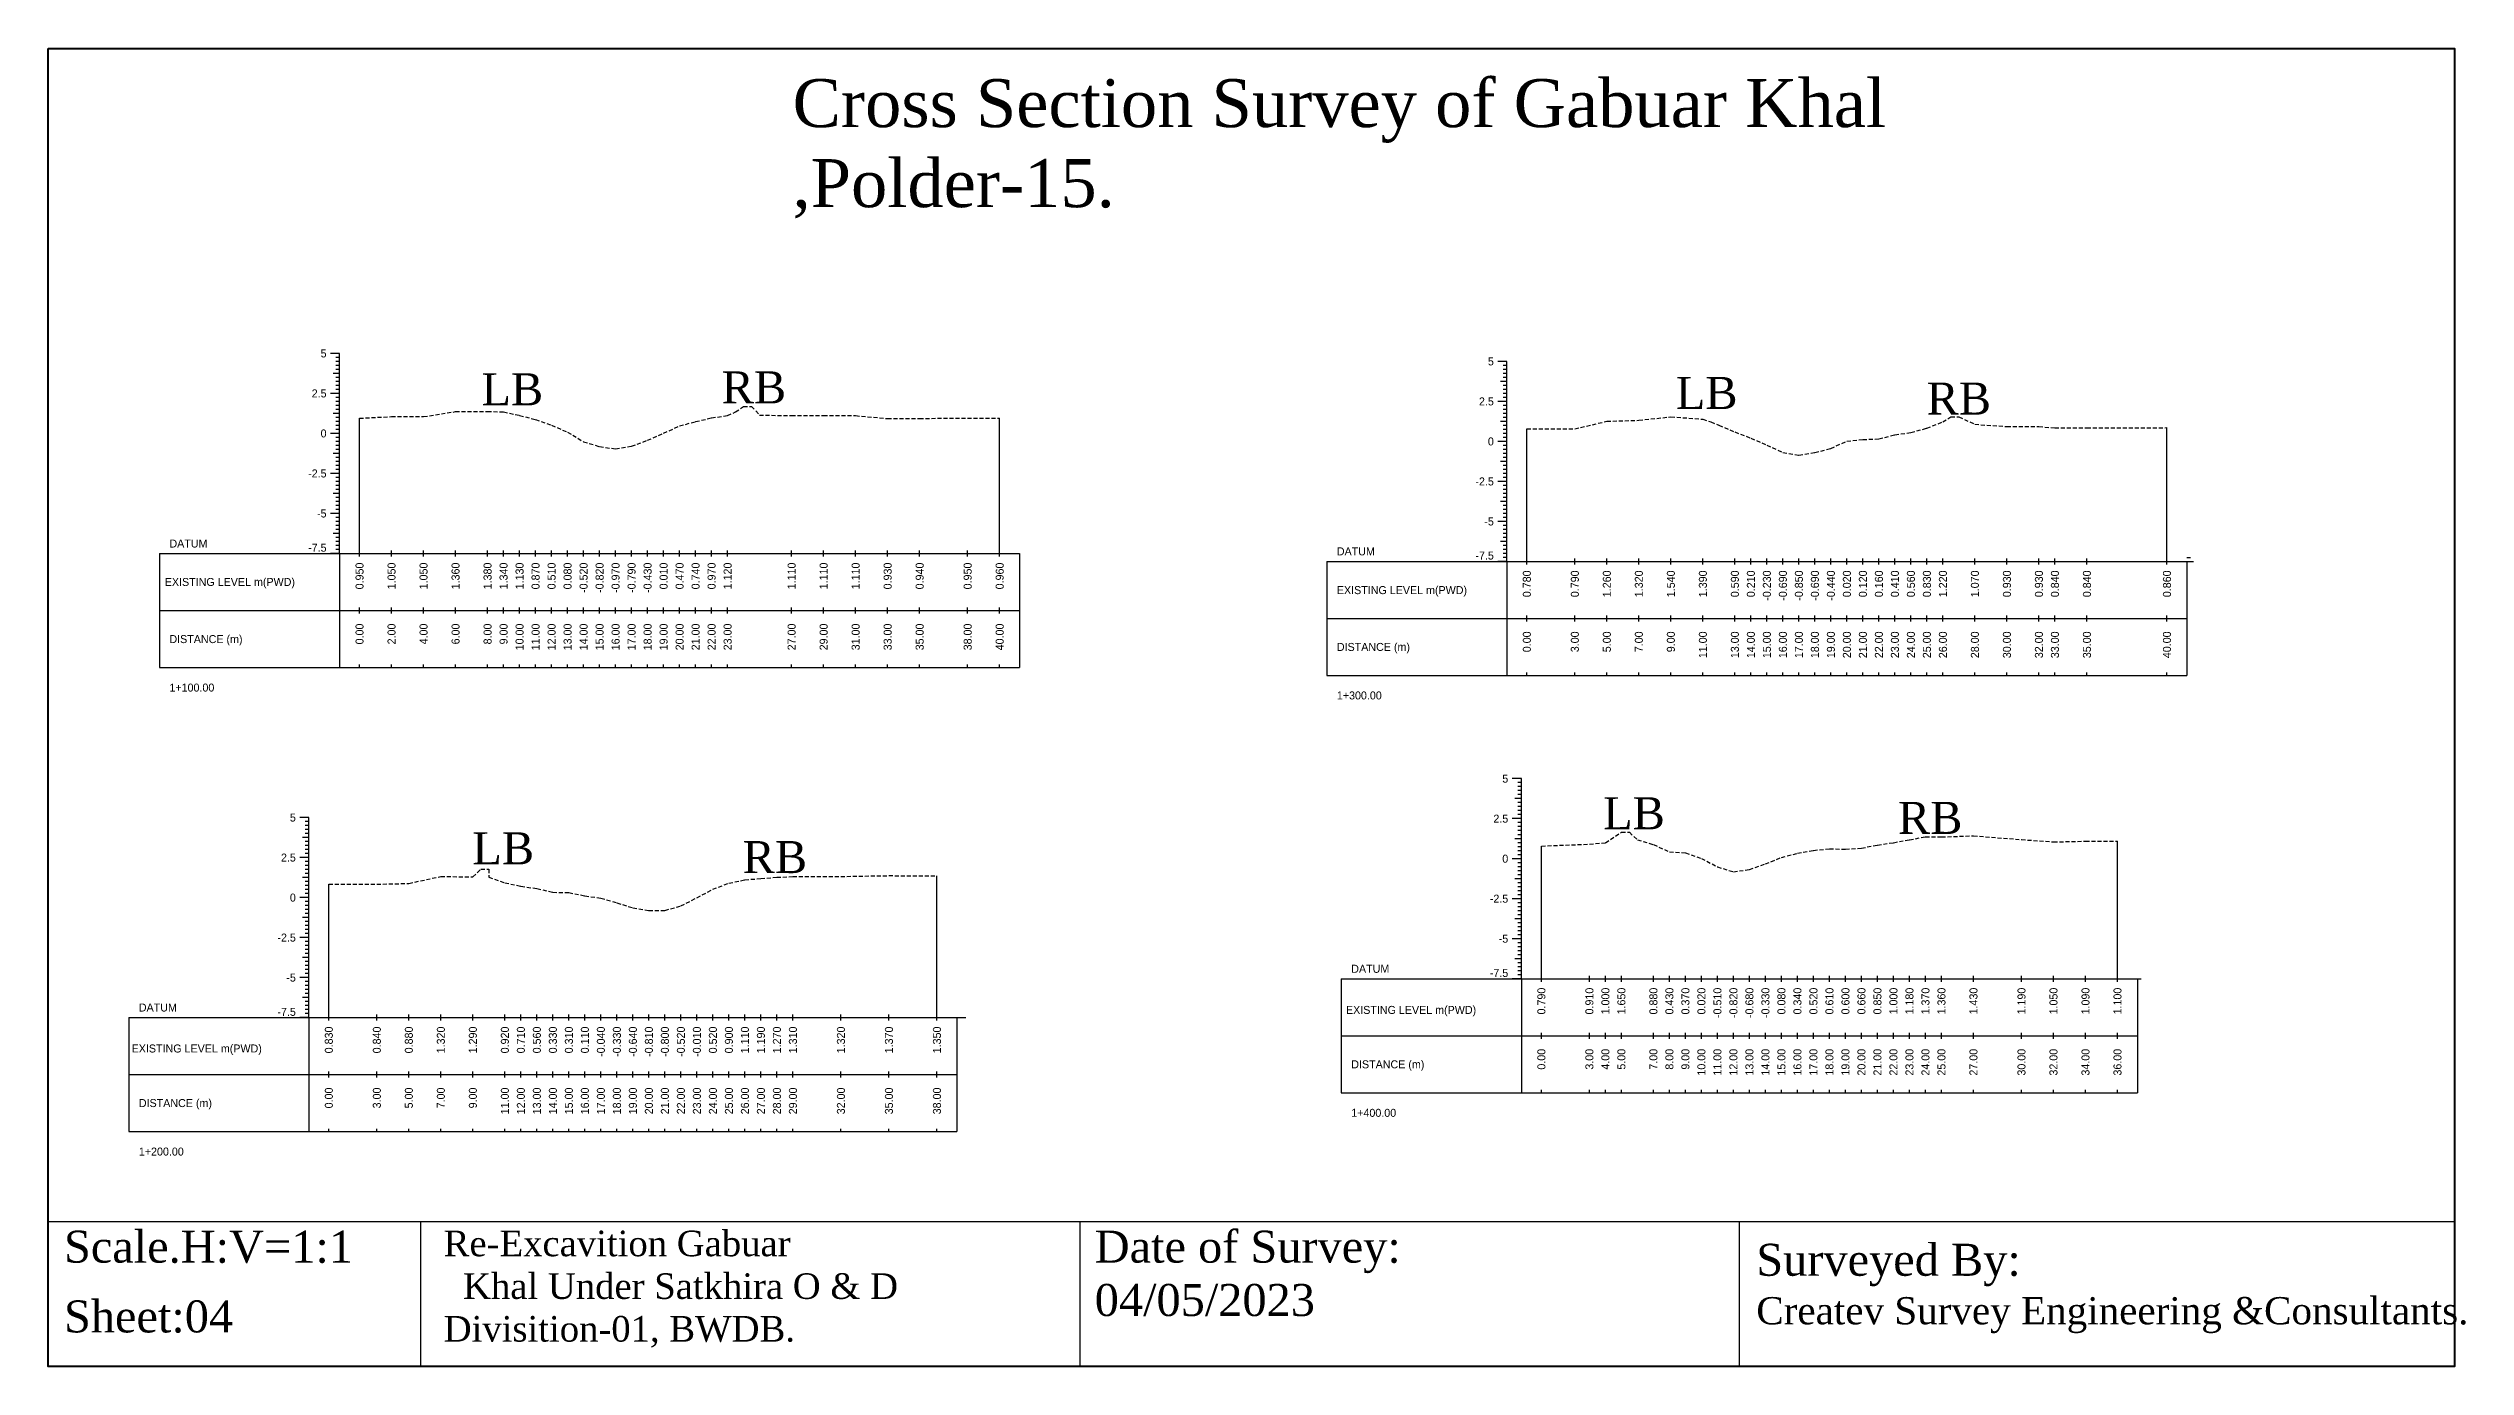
# Model space of a CAD drawing. Header units: inches. Extents: x 2552 to 3818, y -1499 to -1059.
# Drawn here: x 2552.2 to 2703.3, y -1496.3 to -1413.9 of the extents above; entities that cross this region are included whole.
import ezdxf
from ezdxf.enums import TextEntityAlignment as Align

# ---------------------------------------------------------------- set-up
doc = ezdxf.new("R2010")
doc.units = ezdxf.units.IN
doc.header["$MEASUREMENT"] = 0
doc.linetypes.add('HIDDEN', pattern=[0.375, 0.25, -0.125])
doc.layers.add('CS_Drawing', color=7, linetype='Continuous')
doc.layers.add('GL', color=3, linetype='HIDDEN')
doc.styles.add('romans', font='romans.shx')

msp = doc.modelspace()

# ---------------------------------------------------------------- linework, layer by layer
at = {"color": 4, "lineweight": 40}
msp.add_lwpolyline([(2552.23, -1413.89), (2702.58, -1413.89), (2702.58, -1496.26), (2552.23, -1496.26)], close=True, dxfattribs=at)
for points in [[(2702.58, -1413.89), (2702.58, -1496.26)], [(2552.23, -1487.18), (2702.58, -1487.18)], [(2552.23, -1487.18), (2552.23, -1496.26)], [(2575.48, -1487.18), (2575.48, -1496.26)], [(2616.68, -1487.18), (2616.68, -1496.26)], [(2657.88, -1487.18), (2657.88, -1496.26)]]:
    msp.add_lwpolyline(points)
at = {"layer": 'CS_Drawing'}
for p, q in [((2570.43, -1432.95), (2569.87, -1432.95)), ((2570.43, -1432.95), (2570.04, -1432.95)), ((2570.43, -1432.95), (2570.2, -1432.95)), ((2570.43, -1433.2), (2570.2, -1433.2)), ((2570.43, -1433.45), (2570.2, -1433.45)), ((2570.43, -1445.45), (2570.43, -1432.95)), ((2643.37, -1433.45), (2642.81, -1433.45)), ((2643.37, -1433.45), (2642.98, -1433.45)), ((2643.37, -1433.45), (2643.15, -1433.45)), ((2643.37, -1445.95), (2643.37, -1433.45)), ((2570.43, -1434.2), (2570.04, -1434.2)), ((2570.43, -1433.7), (2570.2, -1433.7)), ((2570.43, -1433.95), (2570.2, -1433.95)), ((2570.43, -1434.2), (2570.2, -1434.2)), ((2570.43, -1434.45), (2570.2, -1434.45)), ((2570.43, -1434.7), (2570.2, -1434.7)), ((2570.43, -1434.95), (2570.2, -1434.95)), ((2643.37, -1434.7), (2642.98, -1434.7)), ((2643.37, -1433.7), (2643.15, -1433.7)), ((2643.37, -1433.95), (2643.15, -1433.95)), ((2643.37, -1434.2), (2643.15, -1434.2)), ((2643.37, -1434.45), (2643.15, -1434.45)), ((2643.37, -1434.7), (2643.15, -1434.7)), ((2643.37, -1434.95), (2643.15, -1434.95)), ((2570.43, -1435.45), (2569.87, -1435.45)), ((2570.43, -1435.45), (2570.04, -1435.45)), ((2570.43, -1435.2), (2570.2, -1435.2)), ((2570.43, -1435.45), (2570.2, -1435.45)), ((2570.43, -1435.7), (2570.2, -1435.7)), ((2570.43, -1435.95), (2570.2, -1435.95)), ((2570.43, -1436.2), (2570.2, -1436.2)), ((2570.43, -1436.45), (2570.2, -1436.45)), ((2643.37, -1435.95), (2642.81, -1435.95)), ((2643.37, -1435.95), (2642.98, -1435.95)), ((2643.37, -1435.2), (2643.15, -1435.2)), ((2643.37, -1435.45), (2643.15, -1435.45)), ((2643.37, -1435.7), (2643.15, -1435.7)), ((2643.37, -1435.95), (2643.15, -1435.95)), ((2643.37, -1436.2), (2643.15, -1436.2)), ((2643.37, -1436.45), (2643.15, -1436.45)), ((2570.43, -1437.95), (2569.87, -1437.95)), ((2570.43, -1436.7), (2570.04, -1436.7)), ((2570.43, -1437.95), (2570.04, -1437.95)), ((2570.43, -1436.7), (2570.2, -1436.7)), ((2570.43, -1436.95), (2570.2, -1436.95)), ((2570.43, -1437.2), (2570.2, -1437.2)), ((2570.43, -1437.45), (2570.2, -1437.45)), ((2570.43, -1437.7), (2570.2, -1437.7)), ((2570.43, -1437.95), (2570.2, -1437.95)), ((2571.68, -1445.45), (2571.68, -1437)), ((2611.68, -1445.45), (2611.68, -1436.99)), ((2643.37, -1437.2), (2642.98, -1437.2)), ((2643.37, -1436.7), (2643.15, -1436.7)), ((2643.37, -1436.95), (2643.15, -1436.95)), ((2643.37, -1437.2), (2643.15, -1437.2)), ((2643.37, -1437.45), (2643.15, -1437.45)), ((2643.37, -1437.7), (2643.15, -1437.7)), ((2643.37, -1437.95), (2643.15, -1437.95)), ((2644.62, -1445.95), (2644.62, -1437.67)), ((2684.62, -1445.95), (2684.62, -1437.59)), ((2570.43, -1439.2), (2570.04, -1439.2)), ((2570.43, -1438.2), (2570.2, -1438.2)), ((2570.43, -1438.45), (2570.2, -1438.45)), ((2570.43, -1438.7), (2570.2, -1438.7)), ((2570.43, -1438.95), (2570.2, -1438.95)), ((2570.43, -1439.2), (2570.2, -1439.2)), ((2570.43, -1439.45), (2570.2, -1439.45)), ((2643.37, -1438.45), (2642.81, -1438.45)), ((2643.37, -1438.45), (2642.98, -1438.45)), ((2643.37, -1438.2), (2643.15, -1438.2)), ((2643.37, -1438.45), (2643.15, -1438.45)), ((2643.37, -1438.7), (2643.15, -1438.7)), ((2643.37, -1438.95), (2643.15, -1438.95)), ((2643.37, -1439.2), (2643.15, -1439.2)), ((2643.37, -1439.45), (2643.15, -1439.45)), ((2570.43, -1440.45), (2569.87, -1440.45)), ((2570.43, -1440.45), (2570.04, -1440.45)), ((2570.43, -1439.7), (2570.2, -1439.7)), ((2570.43, -1439.95), (2570.2, -1439.95)), ((2570.43, -1440.2), (2570.2, -1440.2)), ((2570.43, -1440.45), (2570.2, -1440.45)), ((2570.43, -1440.7), (2570.2, -1440.7)), ((2570.43, -1440.95), (2570.2, -1440.95)), ((2643.37, -1440.95), (2642.81, -1440.95)), ((2643.37, -1439.7), (2642.98, -1439.7)), ((2643.37, -1440.95), (2642.98, -1440.95)), ((2643.37, -1439.7), (2643.15, -1439.7)), ((2643.37, -1439.95), (2643.15, -1439.95)), ((2643.37, -1440.2), (2643.15, -1440.2)), ((2643.37, -1440.45), (2643.15, -1440.45)), ((2643.37, -1440.7), (2643.15, -1440.7)), ((2643.37, -1440.95), (2643.15, -1440.95)), ((2570.43, -1441.7), (2570.04, -1441.7)), ((2570.43, -1441.2), (2570.2, -1441.2)), ((2570.43, -1441.45), (2570.2, -1441.45)), ((2570.43, -1441.7), (2570.2, -1441.7)), ((2570.43, -1441.95), (2570.2, -1441.95)), ((2570.43, -1442.2), (2570.2, -1442.2)), ((2570.43, -1442.45), (2570.2, -1442.45)), ((2643.37, -1442.2), (2642.98, -1442.2)), ((2643.37, -1441.2), (2643.15, -1441.2)), ((2643.37, -1441.45), (2643.15, -1441.45)), ((2643.37, -1441.7), (2643.15, -1441.7)), ((2643.37, -1441.95), (2643.15, -1441.95)), ((2643.37, -1442.2), (2643.15, -1442.2)), ((2643.37, -1442.45), (2643.15, -1442.45)), ((2570.43, -1442.95), (2569.87, -1442.95)), ((2570.43, -1442.95), (2570.04, -1442.95)), ((2570.43, -1442.7), (2570.2, -1442.7)), ((2570.43, -1442.95), (2570.2, -1442.95)), ((2570.43, -1443.2), (2570.2, -1443.2)), ((2570.43, -1443.45), (2570.2, -1443.45)), ((2570.43, -1443.7), (2570.2, -1443.7)), ((2570.43, -1443.95), (2570.2, -1443.95)), ((2643.37, -1443.45), (2642.81, -1443.45)), ((2643.37, -1443.45), (2642.98, -1443.45)), ((2643.37, -1442.7), (2643.15, -1442.7)), ((2643.37, -1442.95), (2643.15, -1442.95)), ((2643.37, -1443.2), (2643.15, -1443.2)), ((2643.37, -1443.45), (2643.15, -1443.45)), ((2643.37, -1443.7), (2643.15, -1443.7)), ((2643.37, -1443.95), (2643.15, -1443.95)), ((2559.18, -1445.45), (2570.43, -1445.45)), ((2559.18, -1445.45), (2559.18, -1452.58)), ((2570.43, -1445.45), (2569.87, -1445.45)), ((2570.43, -1444.2), (2570.04, -1444.2)), ((2570.43, -1445.45), (2570.04, -1445.45)), ((2570.43, -1444.2), (2570.2, -1444.2)), ((2570.43, -1444.45), (2570.2, -1444.45)), ((2570.43, -1444.7), (2570.2, -1444.7)), ((2570.43, -1444.95), (2570.2, -1444.95)), ((2570.43, -1445.2), (2570.2, -1445.2)), ((2570.43, -1445.45), (2570.2, -1445.45)), ((2570.43, -1445.45), (2612.93, -1445.45)), ((2570.43, -1445.45), (2570.43, -1452.58)), ((2571.68, -1445.64), (2571.68, -1445.27)), ((2573.68, -1445.64), (2573.68, -1445.27)), ((2575.68, -1445.64), (2575.68, -1445.27)), ((2577.68, -1445.64), (2577.68, -1445.27)), ((2579.68, -1445.64), (2579.68, -1445.27)), ((2580.68, -1445.64), (2580.68, -1445.27)), ((2581.68, -1445.64), (2581.68, -1445.27)), ((2582.68, -1445.64), (2582.68, -1445.27)), ((2583.68, -1445.64), (2583.68, -1445.27)), ((2584.68, -1445.64), (2584.68, -1445.27)), ((2585.68, -1445.64), (2585.68, -1445.27)), ((2586.68, -1445.64), (2586.68, -1445.27)), ((2587.68, -1445.64), (2587.68, -1445.27)), ((2588.68, -1445.64), (2588.68, -1445.27)), ((2589.68, -1445.64), (2589.68, -1445.27)), ((2590.68, -1445.64), (2590.68, -1445.27)), ((2591.68, -1445.64), (2591.68, -1445.27)), ((2592.68, -1445.64), (2592.68, -1445.27)), ((2593.68, -1445.64), (2593.68, -1445.27)), ((2594.68, -1445.64), (2594.68, -1445.27)), ((2598.68, -1445.64), (2598.68, -1445.27)), ((2600.68, -1445.64), (2600.68, -1445.27)), ((2602.68, -1445.64), (2602.68, -1445.27)), ((2604.68, -1445.64), (2604.68, -1445.27)), ((2606.68, -1445.64), (2606.68, -1445.27)), ((2609.68, -1445.64), (2609.68, -1445.27)), ((2611.68, -1445.64), (2611.68, -1445.27)), ((2612.93, -1445.45), (2612.93, -1452.58)), ((2643.37, -1444.7), (2642.98, -1444.7)), ((2643.37, -1444.2), (2643.15, -1444.2)), ((2643.37, -1444.45), (2643.15, -1444.45)), ((2643.37, -1444.7), (2643.15, -1444.7)), ((2643.37, -1444.95), (2643.15, -1444.95)), ((2643.37, -1445.2), (2643.15, -1445.2)), ((2643.37, -1445.45), (2643.15, -1445.45)), ((2632.12, -1445.95), (2643.37, -1445.95)), ((2632.12, -1445.95), (2632.12, -1453.07)), ((2643.37, -1445.95), (2642.81, -1445.95)), ((2643.37, -1445.95), (2642.98, -1445.95)), ((2643.37, -1445.7), (2643.15, -1445.7)), ((2643.37, -1445.95), (2643.15, -1445.95)), ((2643.37, -1445.95), (2685.87, -1445.95)), ((2643.37, -1445.95), (2643.37, -1453.07)), ((2644.62, -1446.13), (2644.62, -1445.76)), ((2647.62, -1446.13), (2647.62, -1445.76)), ((2649.62, -1446.13), (2649.62, -1445.76)), ((2651.62, -1446.13), (2651.62, -1445.76)), ((2653.62, -1446.13), (2653.62, -1445.76)), ((2655.62, -1446.13), (2655.62, -1445.76)), ((2657.62, -1446.13), (2657.62, -1445.76)), ((2658.62, -1446.13), (2658.62, -1445.76)), ((2659.62, -1446.13), (2659.62, -1445.76)), ((2660.62, -1446.13), (2660.62, -1445.76)), ((2661.62, -1446.13), (2661.62, -1445.76)), ((2662.62, -1446.13), (2662.62, -1445.76)), ((2663.62, -1446.13), (2663.62, -1445.76)), ((2664.62, -1446.13), (2664.62, -1445.76)), ((2665.62, -1446.13), (2665.62, -1445.76)), ((2666.62, -1446.13), (2666.62, -1445.76)), ((2667.62, -1446.13), (2667.62, -1445.76)), ((2668.62, -1446.13), (2668.62, -1445.76)), ((2669.62, -1446.13), (2669.62, -1445.76)), ((2670.62, -1446.13), (2670.62, -1445.76)), ((2672.62, -1446.13), (2672.62, -1445.76)), ((2674.62, -1446.13), (2674.62, -1445.76)), ((2676.62, -1446.13), (2676.62, -1445.76)), ((2677.62, -1446.13), (2677.62, -1445.76)), ((2679.62, -1446.13), (2679.62, -1445.76)), ((2684.62, -1446.13), (2684.62, -1445.76)), ((2685.87, -1445.7), (2686.1, -1445.7)), ((2685.87, -1445.95), (2686.27, -1445.95)), ((2685.87, -1445.95), (2686.1, -1445.95)), ((2685.87, -1445.95), (2685.87, -1453.07)), ((2559.18, -1449.02), (2570.43, -1449.02)), ((2570.43, -1449.02), (2612.93, -1449.02)), ((2570.43, -1449.02), (2612.93, -1449.02)), ((2571.68, -1449.2), (2571.68, -1448.83)), ((2573.68, -1449.2), (2573.68, -1448.83)), ((2575.68, -1449.2), (2575.68, -1448.83)), ((2577.68, -1449.2), (2577.68, -1448.83)), ((2579.68, -1449.2), (2579.68, -1448.83)), ((2580.68, -1449.2), (2580.68, -1448.83)), ((2581.68, -1449.2), (2581.68, -1448.83)), ((2582.68, -1449.2), (2582.68, -1448.83)), ((2583.68, -1449.2), (2583.68, -1448.83)), ((2584.68, -1449.2), (2584.68, -1448.83)), ((2585.68, -1449.2), (2585.68, -1448.83)), ((2586.68, -1449.2), (2586.68, -1448.83)), ((2587.68, -1449.2), (2587.68, -1448.83)), ((2588.68, -1449.2), (2588.68, -1448.83)), ((2589.68, -1449.2), (2589.68, -1448.83)), ((2590.68, -1449.2), (2590.68, -1448.83)), ((2591.68, -1449.2), (2591.68, -1448.83)), ((2592.68, -1449.2), (2592.68, -1448.83)), ((2593.68, -1449.2), (2593.68, -1448.83)), ((2594.68, -1449.2), (2594.68, -1448.83)), ((2598.68, -1449.2), (2598.68, -1448.83)), ((2600.68, -1449.2), (2600.68, -1448.83)), ((2602.68, -1449.2), (2602.68, -1448.83)), ((2604.68, -1449.2), (2604.68, -1448.83)), ((2606.68, -1449.2), (2606.68, -1448.83)), ((2609.68, -1449.2), (2609.68, -1448.83)), ((2611.68, -1449.2), (2611.68, -1448.83)), ((2632.12, -1449.51), (2643.37, -1449.51)), ((2643.37, -1449.51), (2685.87, -1449.51)), ((2643.37, -1449.51), (2685.87, -1449.51)), ((2644.62, -1449.7), (2644.62, -1449.32)), ((2647.62, -1449.7), (2647.62, -1449.32)), ((2649.62, -1449.7), (2649.62, -1449.32)), ((2651.62, -1449.7), (2651.62, -1449.32)), ((2653.62, -1449.7), (2653.62, -1449.32)), ((2655.62, -1449.7), (2655.62, -1449.32)), ((2657.62, -1449.7), (2657.62, -1449.32)), ((2658.62, -1449.7), (2658.62, -1449.32)), ((2659.62, -1449.7), (2659.62, -1449.32)), ((2660.62, -1449.7), (2660.62, -1449.32)), ((2661.62, -1449.7), (2661.62, -1449.32)), ((2662.62, -1449.7), (2662.62, -1449.32)), ((2663.62, -1449.7), (2663.62, -1449.32)), ((2664.62, -1449.7), (2664.62, -1449.32)), ((2665.62, -1449.7), (2665.62, -1449.32)), ((2666.62, -1449.7), (2666.62, -1449.32)), ((2667.62, -1449.7), (2667.62, -1449.32)), ((2668.62, -1449.7), (2668.62, -1449.32)), ((2669.62, -1449.7), (2669.62, -1449.32)), ((2670.62, -1449.7), (2670.62, -1449.32)), ((2672.62, -1449.7), (2672.62, -1449.32)), ((2674.62, -1449.7), (2674.62, -1449.32)), ((2676.62, -1449.7), (2676.62, -1449.32)), ((2677.62, -1449.7), (2677.62, -1449.32)), ((2679.62, -1449.7), (2679.62, -1449.32)), ((2684.62, -1449.7), (2684.62, -1449.32)), ((2559.18, -1452.58), (2570.43, -1452.58)), ((2570.43, -1452.58), (2612.93, -1452.58)), ((2571.68, -1452.58), (2571.68, -1452.39)), ((2573.68, -1452.58), (2573.68, -1452.39)), ((2575.68, -1452.58), (2575.68, -1452.39)), ((2577.68, -1452.58), (2577.68, -1452.39)), ((2579.68, -1452.58), (2579.68, -1452.39)), ((2580.68, -1452.58), (2580.68, -1452.39)), ((2581.68, -1452.58), (2581.68, -1452.39)), ((2582.68, -1452.58), (2582.68, -1452.39)), ((2583.68, -1452.58), (2583.68, -1452.39)), ((2584.68, -1452.58), (2584.68, -1452.39)), ((2585.68, -1452.58), (2585.68, -1452.39)), ((2586.68, -1452.58), (2586.68, -1452.39)), ((2587.68, -1452.58), (2587.68, -1452.39)), ((2588.68, -1452.58), (2588.68, -1452.39)), ((2589.68, -1452.58), (2589.68, -1452.39)), ((2590.68, -1452.58), (2590.68, -1452.39)), ((2591.68, -1452.58), (2591.68, -1452.39)), ((2592.68, -1452.58), (2592.68, -1452.39)), ((2593.68, -1452.58), (2593.68, -1452.39)), ((2594.68, -1452.58), (2594.68, -1452.39)), ((2598.68, -1452.58), (2598.68, -1452.39)), ((2600.68, -1452.58), (2600.68, -1452.39)), ((2602.68, -1452.58), (2602.68, -1452.39)), ((2604.68, -1452.58), (2604.68, -1452.39)), ((2606.68, -1452.58), (2606.68, -1452.39)), ((2609.68, -1452.58), (2609.68, -1452.39)), ((2611.68, -1452.58), (2611.68, -1452.39)), ((2632.12, -1453.07), (2643.37, -1453.07)), ((2643.37, -1453.07), (2685.87, -1453.07)), ((2644.62, -1453.07), (2644.62, -1452.88)), ((2647.62, -1453.07), (2647.62, -1452.88)), ((2649.62, -1453.07), (2649.62, -1452.88)), ((2651.62, -1453.07), (2651.62, -1452.88)), ((2653.62, -1453.07), (2653.62, -1452.88)), ((2655.62, -1453.07), (2655.62, -1452.88)), ((2657.62, -1453.07), (2657.62, -1452.88)), ((2658.62, -1453.07), (2658.62, -1452.88)), ((2659.62, -1453.07), (2659.62, -1452.88)), ((2660.62, -1453.07), (2660.62, -1452.88)), ((2661.62, -1453.07), (2661.62, -1452.88)), ((2662.62, -1453.07), (2662.62, -1452.88)), ((2663.62, -1453.07), (2663.62, -1452.88)), ((2664.62, -1453.07), (2664.62, -1452.88)), ((2665.62, -1453.07), (2665.62, -1452.88)), ((2666.62, -1453.07), (2666.62, -1452.88)), ((2667.62, -1453.07), (2667.62, -1452.88)), ((2668.62, -1453.07), (2668.62, -1452.88)), ((2669.62, -1453.07), (2669.62, -1452.88)), ((2670.62, -1453.07), (2670.62, -1452.88)), ((2672.62, -1453.07), (2672.62, -1452.88)), ((2674.62, -1453.07), (2674.62, -1452.88)), ((2676.62, -1453.07), (2676.62, -1452.88)), ((2677.62, -1453.07), (2677.62, -1452.88)), ((2679.62, -1453.07), (2679.62, -1452.88)), ((2684.62, -1453.07), (2684.62, -1452.88)), ((2644.28, -1459.52), (2643.71, -1459.52)), ((2644.28, -1459.52), (2643.88, -1459.52)), ((2644.28, -1459.52), (2644.05, -1459.52)), ((2644.28, -1459.77), (2644.05, -1459.77)), ((2644.28, -1460.02), (2644.05, -1460.02)), ((2644.28, -1460.27), (2644.05, -1460.27)), ((2644.28, -1460.52), (2644.05, -1460.52)), ((2644.28, -1472.02), (2644.28, -1459.52)), ((2568.51, -1461.95), (2567.95, -1461.95)), ((2568.51, -1461.95), (2568.12, -1461.95)), ((2568.51, -1461.95), (2568.29, -1461.95)), ((2568.51, -1474.45), (2568.51, -1461.95)), ((2644.28, -1462.02), (2643.71, -1462.02)), ((2644.28, -1460.77), (2643.88, -1460.77)), ((2644.28, -1462.02), (2643.88, -1462.02)), ((2644.28, -1460.77), (2644.05, -1460.77)), ((2644.28, -1461.02), (2644.05, -1461.02)), ((2644.28, -1461.27), (2644.05, -1461.27)), ((2644.28, -1461.52), (2644.05, -1461.52)), ((2644.28, -1461.77), (2644.05, -1461.77)), ((2644.28, -1462.02), (2644.05, -1462.02)), ((2568.51, -1463.2), (2568.12, -1463.2)), ((2568.51, -1462.2), (2568.29, -1462.2)), ((2568.51, -1462.45), (2568.29, -1462.45)), ((2568.51, -1462.7), (2568.29, -1462.7)), ((2568.51, -1462.95), (2568.29, -1462.95)), ((2568.51, -1463.2), (2568.29, -1463.2)), ((2568.51, -1463.45), (2568.29, -1463.45)), ((2644.28, -1463.27), (2643.88, -1463.27)), ((2644.28, -1462.27), (2644.05, -1462.27)), ((2644.28, -1462.52), (2644.05, -1462.52)), ((2644.28, -1462.77), (2644.05, -1462.77)), ((2644.28, -1463.02), (2644.05, -1463.02)), ((2644.28, -1463.27), (2644.05, -1463.27)), ((2644.28, -1463.52), (2644.05, -1463.52)), ((2681.53, -1472.02), (2681.53, -1463.42)), ((2568.51, -1464.45), (2567.95, -1464.45)), ((2568.51, -1464.45), (2568.12, -1464.45)), ((2568.51, -1463.7), (2568.29, -1463.7)), ((2568.51, -1463.95), (2568.29, -1463.95)), ((2568.51, -1464.2), (2568.29, -1464.2)), ((2568.51, -1464.45), (2568.29, -1464.45)), ((2568.51, -1464.7), (2568.29, -1464.7)), ((2568.51, -1464.95), (2568.29, -1464.95)), ((2644.28, -1464.52), (2643.71, -1464.52)), ((2644.28, -1464.52), (2643.88, -1464.52)), ((2644.28, -1463.77), (2644.05, -1463.77)), ((2644.28, -1464.02), (2644.05, -1464.02)), ((2644.28, -1464.27), (2644.05, -1464.27)), ((2644.28, -1464.52), (2644.05, -1464.52)), ((2644.28, -1464.77), (2644.05, -1464.77)), ((2644.28, -1465.02), (2644.05, -1465.02)), ((2645.53, -1472.02), (2645.53, -1463.73)), ((2568.51, -1465.7), (2568.12, -1465.7)), ((2568.51, -1465.2), (2568.29, -1465.2)), ((2568.51, -1465.45), (2568.29, -1465.45)), ((2568.51, -1465.7), (2568.29, -1465.7)), ((2568.51, -1465.95), (2568.29, -1465.95)), ((2568.51, -1466.2), (2568.29, -1466.2)), ((2568.51, -1466.45), (2568.29, -1466.45)), ((2568.51, -1466.7), (2568.29, -1466.7)), ((2569.76, -1474.45), (2569.76, -1466.12)), ((2607.76, -1474.45), (2607.76, -1465.6)), ((2644.28, -1465.77), (2643.88, -1465.77)), ((2644.28, -1465.27), (2644.05, -1465.27)), ((2644.28, -1465.52), (2644.05, -1465.52)), ((2644.28, -1465.77), (2644.05, -1465.77)), ((2644.28, -1466.02), (2644.05, -1466.02)), ((2644.28, -1466.27), (2644.05, -1466.27)), ((2644.28, -1466.52), (2644.05, -1466.52)), ((2568.51, -1466.95), (2567.95, -1466.95)), ((2568.51, -1466.95), (2568.12, -1466.95)), ((2568.51, -1468.2), (2568.12, -1468.2)), ((2568.51, -1466.95), (2568.29, -1466.95)), ((2568.51, -1467.2), (2568.29, -1467.2)), ((2568.51, -1467.45), (2568.29, -1467.45)), ((2568.51, -1467.7), (2568.29, -1467.7)), ((2568.51, -1467.95), (2568.29, -1467.95)), ((2568.51, -1468.2), (2568.29, -1468.2)), ((2644.28, -1467.02), (2643.71, -1467.02)), ((2644.28, -1467.02), (2643.88, -1467.02)), ((2644.28, -1466.77), (2644.05, -1466.77)), ((2644.28, -1467.02), (2644.05, -1467.02)), ((2644.28, -1467.27), (2644.05, -1467.27)), ((2644.28, -1467.52), (2644.05, -1467.52)), ((2644.28, -1467.77), (2644.05, -1467.77)), ((2644.28, -1468.02), (2644.05, -1468.02)), ((2568.51, -1469.45), (2567.95, -1469.45)), ((2568.51, -1469.45), (2568.12, -1469.45)), ((2568.51, -1468.45), (2568.29, -1468.45)), ((2568.51, -1468.7), (2568.29, -1468.7)), ((2568.51, -1468.95), (2568.29, -1468.95)), ((2568.51, -1469.2), (2568.29, -1469.2)), ((2568.51, -1469.45), (2568.29, -1469.45)), ((2568.51, -1469.7), (2568.29, -1469.7)), ((2644.28, -1469.52), (2643.71, -1469.52)), ((2644.28, -1468.27), (2643.88, -1468.27)), ((2644.28, -1469.52), (2643.88, -1469.52)), ((2644.28, -1468.27), (2644.05, -1468.27)), ((2644.28, -1468.52), (2644.05, -1468.52)), ((2644.28, -1468.77), (2644.05, -1468.77)), ((2644.28, -1469.02), (2644.05, -1469.02)), ((2644.28, -1469.27), (2644.05, -1469.27)), ((2644.28, -1469.52), (2644.05, -1469.52)), ((2568.51, -1470.7), (2568.12, -1470.7)), ((2568.51, -1469.95), (2568.29, -1469.95)), ((2568.51, -1470.2), (2568.29, -1470.2)), ((2568.51, -1470.45), (2568.29, -1470.45)), ((2568.51, -1470.7), (2568.29, -1470.7)), ((2568.51, -1470.95), (2568.29, -1470.95)), ((2568.51, -1471.2), (2568.29, -1471.2)), ((2644.28, -1470.77), (2643.88, -1470.77)), ((2644.28, -1469.77), (2644.05, -1469.77)), ((2644.28, -1470.02), (2644.05, -1470.02)), ((2644.28, -1470.27), (2644.05, -1470.27)), ((2644.28, -1470.52), (2644.05, -1470.52)), ((2644.28, -1470.77), (2644.05, -1470.77)), ((2644.28, -1471.02), (2644.05, -1471.02)), ((2568.51, -1471.95), (2567.95, -1471.95)), ((2568.51, -1471.95), (2568.12, -1471.95)), ((2568.51, -1471.45), (2568.29, -1471.45)), ((2568.51, -1471.7), (2568.29, -1471.7)), ((2568.51, -1471.95), (2568.29, -1471.95)), ((2568.51, -1472.2), (2568.29, -1472.2)), ((2568.51, -1472.45), (2568.29, -1472.45)), ((2568.51, -1472.7), (2568.29, -1472.7)), ((2633.03, -1472.02), (2644.28, -1472.02)), ((2633.03, -1472.02), (2633.03, -1479.15)), ((2644.28, -1472.02), (2643.71, -1472.02)), ((2644.28, -1472.02), (2643.88, -1472.02)), ((2644.28, -1471.27), (2644.05, -1471.27)), ((2644.28, -1471.52), (2644.05, -1471.52)), ((2644.28, -1471.77), (2644.05, -1471.77)), ((2644.28, -1472.02), (2644.05, -1472.02)), ((2644.28, -1472.02), (2682.78, -1472.02)), ((2644.28, -1472.02), (2644.28, -1479.15)), ((2645.53, -1472.21), (2645.53, -1471.83)), ((2648.53, -1472.21), (2648.53, -1471.83)), ((2649.53, -1472.21), (2649.53, -1471.83)), ((2650.53, -1472.21), (2650.53, -1471.83)), ((2652.53, -1472.21), (2652.53, -1471.83)), ((2653.53, -1472.21), (2653.53, -1471.83)), ((2654.53, -1472.21), (2654.53, -1471.83)), ((2655.53, -1472.21), (2655.53, -1471.83)), ((2656.53, -1472.21), (2656.53, -1471.83)), ((2657.53, -1472.21), (2657.53, -1471.83)), ((2658.53, -1472.21), (2658.53, -1471.83)), ((2659.53, -1472.21), (2659.53, -1471.83)), ((2660.53, -1472.21), (2660.53, -1471.83)), ((2661.53, -1472.21), (2661.53, -1471.83)), ((2662.53, -1472.21), (2662.53, -1471.83)), ((2663.53, -1472.21), (2663.53, -1471.83)), ((2664.53, -1472.21), (2664.53, -1471.83)), ((2665.53, -1472.21), (2665.53, -1471.83)), ((2666.53, -1472.21), (2666.53, -1471.83)), ((2667.53, -1472.21), (2667.53, -1471.83)), ((2668.53, -1472.21), (2668.53, -1471.83)), ((2669.53, -1472.21), (2669.53, -1471.83)), ((2670.53, -1472.21), (2670.53, -1471.83)), ((2672.53, -1472.21), (2672.53, -1471.83)), ((2675.53, -1472.21), (2675.53, -1471.83)), ((2677.53, -1472.21), (2677.53, -1471.83)), ((2679.53, -1472.21), (2679.53, -1471.83)), ((2681.53, -1472.21), (2681.53, -1471.83)), ((2682.78, -1472.02), (2683, -1472.02)), ((2682.78, -1472.02), (2682.78, -1479.15)), ((2568.51, -1473.2), (2568.12, -1473.2)), ((2568.51, -1472.95), (2568.29, -1472.95)), ((2568.51, -1473.2), (2568.29, -1473.2)), ((2568.51, -1473.45), (2568.29, -1473.45)), ((2568.51, -1473.7), (2568.29, -1473.7)), ((2568.51, -1473.95), (2568.29, -1473.95)), ((2568.51, -1474.2), (2568.29, -1474.2)), ((2557.26, -1474.45), (2568.51, -1474.45)), ((2557.26, -1474.45), (2557.26, -1481.57)), ((2568.51, -1474.45), (2567.95, -1474.45)), ((2568.51, -1474.45), (2568.12, -1474.45)), ((2568.51, -1474.45), (2568.29, -1474.45)), ((2568.51, -1474.45), (2609.01, -1474.45)), ((2568.51, -1474.45), (2568.51, -1481.57)), ((2569.76, -1474.64), (2569.76, -1474.26)), ((2572.76, -1474.64), (2572.76, -1474.26)), ((2574.76, -1474.64), (2574.76, -1474.26)), ((2576.76, -1474.64), (2576.76, -1474.26)), ((2578.76, -1474.64), (2578.76, -1474.26)), ((2580.76, -1474.64), (2580.76, -1474.26)), ((2581.76, -1474.64), (2581.76, -1474.26)), ((2582.76, -1474.64), (2582.76, -1474.26)), ((2583.76, -1474.64), (2583.76, -1474.26)), ((2584.76, -1474.64), (2584.76, -1474.26)), ((2585.76, -1474.64), (2585.76, -1474.26)), ((2586.76, -1474.64), (2586.76, -1474.26)), ((2587.76, -1474.64), (2587.76, -1474.26)), ((2588.76, -1474.64), (2588.76, -1474.26)), ((2589.76, -1474.64), (2589.76, -1474.26)), ((2590.76, -1474.64), (2590.76, -1474.26)), ((2591.76, -1474.64), (2591.76, -1474.26)), ((2592.76, -1474.64), (2592.76, -1474.26)), ((2593.76, -1474.64), (2593.76, -1474.26)), ((2594.76, -1474.64), (2594.76, -1474.26)), ((2595.76, -1474.64), (2595.76, -1474.26)), ((2596.76, -1474.64), (2596.76, -1474.26)), ((2597.76, -1474.64), (2597.76, -1474.26)), ((2598.76, -1474.64), (2598.76, -1474.26)), ((2601.76, -1474.64), (2601.76, -1474.26)), ((2604.76, -1474.64), (2604.76, -1474.26)), ((2607.76, -1474.64), (2607.76, -1474.26)), ((2609.01, -1474.45), (2609.57, -1474.45)), ((2609.01, -1474.45), (2609.41, -1474.45)), ((2609.01, -1474.45), (2609.24, -1474.45)), ((2609.01, -1474.45), (2609.01, -1481.57)), ((2633.03, -1475.58), (2644.28, -1475.58)), ((2644.28, -1475.58), (2682.78, -1475.58)), ((2644.28, -1475.58), (2682.78, -1475.58)), ((2645.53, -1475.77), (2645.53, -1475.4)), ((2648.53, -1475.77), (2648.53, -1475.4)), ((2649.53, -1475.77), (2649.53, -1475.4)), ((2650.53, -1475.77), (2650.53, -1475.4)), ((2652.53, -1475.77), (2652.53, -1475.4)), ((2653.53, -1475.77), (2653.53, -1475.4)), ((2654.53, -1475.77), (2654.53, -1475.4)), ((2655.53, -1475.77), (2655.53, -1475.4)), ((2656.53, -1475.77), (2656.53, -1475.4)), ((2657.53, -1475.77), (2657.53, -1475.4)), ((2658.53, -1475.77), (2658.53, -1475.4)), ((2659.53, -1475.77), (2659.53, -1475.4)), ((2660.53, -1475.77), (2660.53, -1475.4)), ((2661.53, -1475.77), (2661.53, -1475.4)), ((2662.53, -1475.77), (2662.53, -1475.4)), ((2663.53, -1475.77), (2663.53, -1475.4)), ((2664.53, -1475.77), (2664.53, -1475.4)), ((2665.53, -1475.77), (2665.53, -1475.4)), ((2666.53, -1475.77), (2666.53, -1475.4)), ((2667.53, -1475.77), (2667.53, -1475.4)), ((2668.53, -1475.77), (2668.53, -1475.4)), ((2669.53, -1475.77), (2669.53, -1475.4)), ((2670.53, -1475.77), (2670.53, -1475.4)), ((2672.53, -1475.77), (2672.53, -1475.4)), ((2675.53, -1475.77), (2675.53, -1475.4)), ((2677.53, -1475.77), (2677.53, -1475.4)), ((2679.53, -1475.77), (2679.53, -1475.4)), ((2681.53, -1475.77), (2681.53, -1475.4)), ((2557.26, -1478.01), (2568.51, -1478.01)), ((2568.51, -1478.01), (2609.01, -1478.01)), ((2568.51, -1478.01), (2609.01, -1478.01)), ((2569.76, -1478.2), (2569.76, -1477.82)), ((2572.76, -1478.2), (2572.76, -1477.82)), ((2574.76, -1478.2), (2574.76, -1477.82)), ((2576.76, -1478.2), (2576.76, -1477.82)), ((2578.76, -1478.2), (2578.76, -1477.82)), ((2580.76, -1478.2), (2580.76, -1477.82)), ((2581.76, -1478.2), (2581.76, -1477.82)), ((2582.76, -1478.2), (2582.76, -1477.82)), ((2583.76, -1478.2), (2583.76, -1477.82)), ((2584.76, -1478.2), (2584.76, -1477.82)), ((2585.76, -1478.2), (2585.76, -1477.82)), ((2586.76, -1478.2), (2586.76, -1477.82)), ((2587.76, -1478.2), (2587.76, -1477.82)), ((2588.76, -1478.2), (2588.76, -1477.82)), ((2589.76, -1478.2), (2589.76, -1477.82)), ((2590.76, -1478.2), (2590.76, -1477.82)), ((2591.76, -1478.2), (2591.76, -1477.82)), ((2592.76, -1478.2), (2592.76, -1477.82)), ((2593.76, -1478.2), (2593.76, -1477.82)), ((2594.76, -1478.2), (2594.76, -1477.82)), ((2595.76, -1478.2), (2595.76, -1477.82)), ((2596.76, -1478.2), (2596.76, -1477.82)), ((2597.76, -1478.2), (2597.76, -1477.82)), ((2598.76, -1478.2), (2598.76, -1477.82)), ((2601.76, -1478.2), (2601.76, -1477.82)), ((2604.76, -1478.2), (2604.76, -1477.82)), ((2607.76, -1478.2), (2607.76, -1477.82)), ((2633.03, -1479.15), (2644.28, -1479.15)), ((2644.28, -1479.15), (2682.78, -1479.15)), ((2645.53, -1479.15), (2645.53, -1478.96)), ((2648.53, -1479.15), (2648.53, -1478.96)), ((2649.53, -1479.15), (2649.53, -1478.96)), ((2650.53, -1479.15), (2650.53, -1478.96)), ((2652.53, -1479.15), (2652.53, -1478.96)), ((2653.53, -1479.15), (2653.53, -1478.96)), ((2654.53, -1479.15), (2654.53, -1478.96)), ((2655.53, -1479.15), (2655.53, -1478.96)), ((2656.53, -1479.15), (2656.53, -1478.96)), ((2657.53, -1479.15), (2657.53, -1478.96)), ((2658.53, -1479.15), (2658.53, -1478.96)), ((2659.53, -1479.15), (2659.53, -1478.96)), ((2660.53, -1479.15), (2660.53, -1478.96)), ((2661.53, -1479.15), (2661.53, -1478.96)), ((2662.53, -1479.15), (2662.53, -1478.96)), ((2663.53, -1479.15), (2663.53, -1478.96)), ((2664.53, -1479.15), (2664.53, -1478.96)), ((2665.53, -1479.15), (2665.53, -1478.96)), ((2666.53, -1479.15), (2666.53, -1478.96)), ((2667.53, -1479.15), (2667.53, -1478.96)), ((2668.53, -1479.15), (2668.53, -1478.96)), ((2669.53, -1479.15), (2669.53, -1478.96)), ((2670.53, -1479.15), (2670.53, -1478.96)), ((2672.53, -1479.15), (2672.53, -1478.96)), ((2675.53, -1479.15), (2675.53, -1478.96)), ((2677.53, -1479.15), (2677.53, -1478.96)), ((2679.53, -1479.15), (2679.53, -1478.96)), ((2681.53, -1479.15), (2681.53, -1478.96)), ((2557.26, -1481.57), (2568.51, -1481.57)), ((2568.51, -1481.57), (2609.01, -1481.57)), ((2569.76, -1481.57), (2569.76, -1481.39)), ((2572.76, -1481.57), (2572.76, -1481.39)), ((2574.76, -1481.57), (2574.76, -1481.39)), ((2576.76, -1481.57), (2576.76, -1481.39)), ((2578.76, -1481.57), (2578.76, -1481.39)), ((2580.76, -1481.57), (2580.76, -1481.39)), ((2581.76, -1481.57), (2581.76, -1481.39)), ((2582.76, -1481.57), (2582.76, -1481.39)), ((2583.76, -1481.57), (2583.76, -1481.39)), ((2584.76, -1481.57), (2584.76, -1481.39)), ((2585.76, -1481.57), (2585.76, -1481.39)), ((2586.76, -1481.57), (2586.76, -1481.39)), ((2587.76, -1481.57), (2587.76, -1481.39)), ((2588.76, -1481.57), (2588.76, -1481.39)), ((2589.76, -1481.57), (2589.76, -1481.39)), ((2590.76, -1481.57), (2590.76, -1481.39)), ((2591.76, -1481.57), (2591.76, -1481.39)), ((2592.76, -1481.57), (2592.76, -1481.39)), ((2593.76, -1481.57), (2593.76, -1481.39)), ((2594.76, -1481.57), (2594.76, -1481.39)), ((2595.76, -1481.57), (2595.76, -1481.39)), ((2596.76, -1481.57), (2596.76, -1481.39)), ((2597.76, -1481.57), (2597.76, -1481.39)), ((2598.76, -1481.57), (2598.76, -1481.39)), ((2601.76, -1481.57), (2601.76, -1481.39)), ((2604.76, -1481.57), (2604.76, -1481.39)), ((2607.76, -1481.57), (2607.76, -1481.39))]:
    msp.add_line(p, q, dxfattribs=at)
at = {"layer": 'GL'}
for points in [[(2571.68, -1437), (2573.68, -1436.9), (2575.68, -1436.9), (2577.68, -1436.59), (2579.68, -1436.57), (2580.68, -1436.61), (2581.68, -1436.82), (2582.68, -1437.08), (2583.68, -1437.44), (2584.68, -1437.87), (2585.68, -1438.47), (2586.68, -1438.77), (2587.68, -1438.92), (2588.68, -1438.74), (2589.68, -1438.38), (2590.68, -1437.94), (2591.68, -1437.48), (2592.68, -1437.21), (2593.68, -1436.98), (2594.68, -1436.83), (2595.18, -1436.61), (2595.68, -1436.26), (2596.18, -1436.26), (2596.68, -1436.8), (2598.68, -1436.84), (2600.68, -1436.84), (2602.68, -1436.84), (2604.68, -1437.02), (2606.68, -1437.01), (2609.68, -1437), (2611.68, -1436.99)], [(2644.62, -1437.67), (2647.62, -1437.66), (2649.62, -1437.19), (2651.62, -1437.13), (2653.62, -1436.91), (2655.62, -1437.06), (2656.12, -1437.23), (2656.62, -1437.44), (2657.62, -1437.86), (2658.62, -1438.24), (2659.62, -1438.68), (2660.62, -1439.14), (2661.62, -1439.3), (2662.62, -1439.14), (2663.62, -1438.89), (2664.62, -1438.43), (2665.62, -1438.33), (2666.62, -1438.29), (2667.62, -1438.04), (2668.62, -1437.89), (2669.62, -1437.62), (2670.62, -1437.23), (2671.12, -1436.92), (2671.62, -1436.92), (2672.62, -1437.38), (2674.62, -1437.52), (2676.62, -1437.52), (2677.62, -1437.61), (2679.62, -1437.61), (2684.62, -1437.59)], [(2645.53, -1463.73), (2648.53, -1463.61), (2649.53, -1463.52), (2650.53, -1462.87), (2651.03, -1462.87), (2651.53, -1463.34), (2652.53, -1463.64), (2653.53, -1464.09), (2654.53, -1464.15), (2655.53, -1464.5), (2656.53, -1465.03), (2657.53, -1465.34), (2658.53, -1465.2), (2659.53, -1464.85), (2660.53, -1464.44), (2661.53, -1464.18), (2662.53, -1464), (2663.53, -1463.91), (2664.53, -1463.92), (2665.53, -1463.86), (2666.53, -1463.67), (2667.53, -1463.52), (2668.53, -1463.34), (2669.53, -1463.15), (2670.53, -1463.16), (2672.53, -1463.09), (2675.53, -1463.33), (2677.53, -1463.47), (2679.53, -1463.43), (2681.53, -1463.42)], [(2569.76, -1466.12), (2572.76, -1466.11), (2574.76, -1466.07), (2576.76, -1465.63), (2578.76, -1465.66), (2579.26, -1465.18), (2579.76, -1465.18), (2579.76, -1465.68), (2580.76, -1466.03), (2581.76, -1466.24), (2582.76, -1466.39), (2583.76, -1466.62), (2584.76, -1466.64), (2585.76, -1466.84), (2586.76, -1466.99), (2587.76, -1467.28), (2588.76, -1467.59), (2589.76, -1467.76), (2590.76, -1467.75), (2591.76, -1467.47), (2592.76, -1466.96), (2593.76, -1466.43), (2594.76, -1466.05), (2595.76, -1465.84), (2596.76, -1465.76), (2597.76, -1465.68), (2598.76, -1465.64), (2601.76, -1465.63), (2604.76, -1465.58), (2607.76, -1465.6)]]:
    msp.add_lwpolyline(points, dxfattribs=at)

# ---------------------------------------------------------------- texts
at = {"attachment_point": 1, "style": 'romans'}
for s, insert, char_height, width in [('{\\fTimes New Roman|b0|i0|c0|p18;Cross Section Survey of Gabuar Khal ,Polder-15.}', (2598.74, -1415.81), 3, 72.2837), ('{\\fTimes New Roman|b0|i0|c0|p18;LB}', (2579.3, -1434.19), 2, 204.3733), ('{\\fTimes New Roman|b0|i0|c0|p18;RB}', (2594.31, -1434.07), 2, 204.3733), ('{\\fTimes New Roman|b0|i0|c0|p18;LB}', (2653.93, -1434.42), 2, 204.3733), ('{\\fTimes New Roman|b0|i0|c0|p18;RB}', (2669.6, -1434.77), 2, 204.3733), ('{\\fTimes New Roman|b0|i0|c0|p18;LB}', (2649.39, -1460.68), 2, 204.3733), ('{\\fTimes New Roman|b0|i0|c0|p18;RB}', (2667.81, -1460.97), 2, 204.3733), ('{\\fTimes New Roman|b0|i0|c0|p18;LB}', (2578.73, -1462.87), 2, 204.3733), ('{\\fTimes New Roman|b0|i0|c0|p18;RB}', (2595.62, -1463.42), 2, 204.3733), ('{\\fTimes New Roman|b0|i0|c0|p18;Scale.H:V=1:1}', (2553.21, -1487.76), 2, 22.2708), ('{\\fTimes New Roman|b0|i0|c0|p18;Re-Excavition Gabuar\\P  Khal Under Satkhira O & D    Divisition-01, BWDB.}', (2576.94, -1487.76), 1.6, 38.8405), ('{\\fTimes New Roman|b0|i0|c0|p18;Date of Survey: 04/05/2023}', (2617.62, -1487.76), 2, 22.2708), ('{\\fTimes New Roman|b0|i0|c0|p18;Surveyed By:                                     \\H0.85x;Createv Survey Engineering &Consultants.}', (2658.96, -1488.58), 2, 45.2193), ('{\\fTimes New Roman|b0|i0|c0|p18;Sheet:04}', (2553.21, -1492.12), 2, 38.8405)]:
    msp.add_mtext(s, dxfattribs=dict(at, insert=insert, char_height=char_height, width=width))
at = {"layer": 'CS_Drawing'}
for s, p in [('5', (2569.62, -1432.95)), ('5', (2642.56, -1433.45)), ('2.5', (2569.62, -1435.45)), ('2.5', (2642.56, -1435.95)), ('0', (2569.62, -1437.95)), ('0', (2642.56, -1438.45)), ('-2.5', (2569.62, -1440.45)), ('-2.5', (2642.56, -1440.95)), ('-5', (2569.62, -1442.95)), ('-5', (2642.56, -1443.45)), ('5', (2643.46, -1459.52)), ('5', (2567.7, -1461.95)), ('2.5', (2643.46, -1462.02)), ('2.5', (2567.7, -1464.45)), ('0', (2643.46, -1464.52)), ('0', (2567.7, -1466.95)), ('-2.5', (2643.46, -1467.02)), ('-2.5', (2567.7, -1469.45)), ('-5', (2643.46, -1469.52)), ('-5', (2567.7, -1471.95))]:
    msp.add_text(s, height=0.5, dxfattribs=at).set_placement(p, align=Align.MIDDLE_RIGHT)
for s, p in [('DATUM', (2559.8, -1444.83)), ('DATUM', (2632.75, -1445.32)), ('EXISTING LEVEL m(PWD)', (2559.51, -1447.23)), ('EXISTING LEVEL m(PWD)', (2632.75, -1447.74)), ('DISTANCE (m)', (2559.8, -1450.8)), ('DISTANCE (m)', (2632.75, -1451.29)), ('1+100.00', (2559.8, -1453.83)), ('1+300.00', (2632.75, -1454.32)), ('DATUM', (2633.65, -1471.4)), ('DATUM', (2557.89, -1473.82)), ('EXISTING LEVEL m(PWD)', (2633.32, -1473.97)), ('EXISTING LEVEL m(PWD)', (2557.44, -1476.38)), ('DISTANCE (m)', (2633.65, -1477.37)), ('DISTANCE (m)', (2557.89, -1479.79)), ('1+400.00', (2633.65, -1480.4)), ('1+200.00', (2557.89, -1482.82))]:
    msp.add_text(s, height=0.5, dxfattribs=at).set_placement(p, align=Align.MIDDLE_LEFT)
for p in [(2569.62, -1445.34), (2642.56, -1445.83), (2643.46, -1471.91), (2567.7, -1474.34)]:
    msp.add_text('-7.5', height=0.5, dxfattribs=at).set_placement(p, align=Align.RIGHT)
for s, p in [('0.950', (2571.68, -1446.02)), ('1.050', (2573.68, -1446.02)), ('1.050', (2575.68, -1446.02)), ('1.360', (2577.68, -1446.02)), ('1.380', (2579.68, -1446.02)), ('1.340', (2580.68, -1446.02)), ('1.130', (2581.68, -1446.02)), ('0.870', (2582.68, -1446.02)), ('0.510', (2583.68, -1446.02)), ('0.080', (2584.68, -1446.02)), ('-0.520', (2585.68, -1446.02)), ('-0.820', (2586.68, -1446.02)), ('-0.970', (2587.68, -1446.02)), ('-0.790', (2588.68, -1446.02)), ('-0.430', (2589.68, -1446.02)), ('0.010', (2590.68, -1446.02)), ('0.470', (2591.68, -1446.02)), ('0.740', (2592.68, -1446.02)), ('0.970', (2593.68, -1446.02)), ('1.120', (2594.68, -1446.02)), ('1.110', (2598.68, -1446.02)), ('1.110', (2600.68, -1446.02)), ('1.110', (2602.68, -1446.02)), ('0.930', (2604.68, -1446.02)), ('0.940', (2606.68, -1446.02)), ('0.950', (2609.68, -1446.02)), ('0.960', (2611.68, -1446.02)), ('0.780', (2644.62, -1446.51)), ('0.790', (2647.62, -1446.51)), ('1.260', (2649.62, -1446.51)), ('1.320', (2651.62, -1446.51)), ('1.540', (2653.62, -1446.51)), ('1.390', (2655.62, -1446.51)), ('0.590', (2657.62, -1446.51)), ('0.210', (2658.62, -1446.51)), ('-0.230', (2659.62, -1446.51)), ('-0.690', (2660.62, -1446.51)), ('-0.850', (2661.62, -1446.51)), ('-0.690', (2662.62, -1446.51)), ('-0.440', (2663.62, -1446.51)), ('0.020', (2664.62, -1446.51)), ('0.120', (2665.62, -1446.51)), ('0.160', (2666.62, -1446.51)), ('0.410', (2667.62, -1446.51)), ('0.560', (2668.62, -1446.51)), ('0.830', (2669.62, -1446.51)), ('1.220', (2670.62, -1446.51)), ('1.070', (2672.62, -1446.51)), ('0.930', (2674.62, -1446.51)), ('0.930', (2676.62, -1446.51)), ('0.840', (2677.62, -1446.51)), ('0.840', (2679.62, -1446.51)), ('0.860', (2684.62, -1446.51)), ('0.00', (2571.68, -1449.83)), ('2.00', (2573.68, -1449.83)), ('4.00', (2575.68, -1449.83)), ('6.00', (2577.68, -1449.83)), ('8.00', (2579.68, -1449.83)), ('9.00', (2580.68, -1449.83)), ('10.00', (2581.68, -1449.83)), ('11.00', (2582.68, -1449.83)), ('12.00', (2583.68, -1449.83)), ('13.00', (2584.68, -1449.83)), ('14.00', (2585.68, -1449.83)), ('15.00', (2586.68, -1449.83)), ('16.00', (2587.68, -1449.83)), ('17.00', (2588.68, -1449.83)), ('18.00', (2589.68, -1449.83)), ('19.00', (2590.68, -1449.83)), ('20.00', (2591.68, -1449.83)), ('21.00', (2592.68, -1449.83)), ('22.00', (2593.68, -1449.83)), ('23.00', (2594.68, -1449.83)), ('27.00', (2598.68, -1449.83)), ('29.00', (2600.68, -1449.83)), ('31.00', (2602.68, -1449.83)), ('33.00', (2604.68, -1449.83)), ('35.00', (2606.68, -1449.83)), ('38.00', (2609.68, -1449.83)), ('40.00', (2611.68, -1449.83)), ('0.00', (2644.62, -1450.32)), ('3.00', (2647.62, -1450.32)), ('5.00', (2649.62, -1450.32)), ('7.00', (2651.62, -1450.32)), ('9.00', (2653.62, -1450.32)), ('11.00', (2655.62, -1450.32)), ('13.00', (2657.62, -1450.32)), ('14.00', (2658.62, -1450.32)), ('15.00', (2659.62, -1450.32)), ('16.00', (2660.62, -1450.32)), ('17.00', (2661.62, -1450.32)), ('18.00', (2662.62, -1450.32)), ('19.00', (2663.62, -1450.32)), ('20.00', (2664.62, -1450.32)), ('21.00', (2665.62, -1450.32)), ('22.00', (2666.62, -1450.32)), ('23.00', (2667.62, -1450.32)), ('24.00', (2668.62, -1450.32)), ('25.00', (2669.62, -1450.32)), ('26.00', (2670.62, -1450.32)), ('28.00', (2672.62, -1450.32)), ('30.00', (2674.62, -1450.32)), ('32.00', (2676.62, -1450.32)), ('33.00', (2677.62, -1450.32)), ('35.00', (2679.62, -1450.32)), ('40.00', (2684.62, -1450.32)), ('0.790', (2645.53, -1472.58)), ('0.910', (2648.53, -1472.58)), ('1.000', (2649.53, -1472.58)), ('1.650', (2650.53, -1472.58)), ('0.880', (2652.53, -1472.58)), ('0.430', (2653.53, -1472.58)), ('0.370', (2654.53, -1472.58)), ('0.020', (2655.53, -1472.58)), ('-0.510', (2656.53, -1472.58)), ('-0.820', (2657.53, -1472.58)), ('-0.680', (2658.53, -1472.58)), ('-0.330', (2659.53, -1472.58)), ('0.080', (2660.53, -1472.58)), ('0.340', (2661.53, -1472.58)), ('0.520', (2662.53, -1472.58)), ('0.610', (2663.53, -1472.58)), ('0.600', (2664.53, -1472.58)), ('0.660', (2665.53, -1472.58)), ('0.850', (2666.53, -1472.58)), ('1.000', (2667.53, -1472.58)), ('1.180', (2668.53, -1472.58)), ('1.370', (2669.53, -1472.58)), ('1.360', (2670.53, -1472.58)), ('1.430', (2672.53, -1472.58)), ('1.190', (2675.53, -1472.58)), ('1.050', (2677.53, -1472.58)), ('1.090', (2679.53, -1472.58)), ('1.100', (2681.53, -1472.58)), ('0.830', (2569.76, -1475.01)), ('0.840', (2572.76, -1475.01)), ('0.880', (2574.76, -1475.01)), ('1.320', (2576.76, -1475.01)), ('1.290', (2578.76, -1475.01)), ('0.920', (2580.76, -1475.01)), ('0.710', (2581.76, -1475.01)), ('0.560', (2582.76, -1475.01)), ('0.330', (2583.76, -1475.01)), ('0.310', (2584.76, -1475.01)), ('0.110', (2585.76, -1475.01)), ('-0.040', (2586.76, -1475.01)), ('-0.330', (2587.76, -1475.01)), ('-0.640', (2588.76, -1475.01)), ('-0.810', (2589.76, -1475.01)), ('-0.800', (2590.76, -1475.01)), ('-0.520', (2591.76, -1475.01)), ('-0.010', (2592.76, -1475.01)), ('0.520', (2593.76, -1475.01)), ('0.900', (2594.76, -1475.01)), ('1.110', (2595.76, -1475.01)), ('1.190', (2596.76, -1475.01)), ('1.270', (2597.76, -1475.01)), ('1.310', (2598.76, -1475.01)), ('1.320', (2601.76, -1475.01)), ('1.370', (2604.76, -1475.01)), ('1.350', (2607.76, -1475.01)), ('0.00', (2645.53, -1476.4)), ('3.00', (2648.53, -1476.4)), ('4.00', (2649.53, -1476.4)), ('5.00', (2650.53, -1476.4)), ('7.00', (2652.53, -1476.4)), ('8.00', (2653.53, -1476.4)), ('9.00', (2654.53, -1476.4)), ('10.00', (2655.53, -1476.4)), ('11.00', (2656.53, -1476.4)), ('12.00', (2657.53, -1476.4)), ('13.00', (2658.53, -1476.4)), ('14.00', (2659.53, -1476.4)), ('15.00', (2660.53, -1476.4)), ('16.00', (2661.53, -1476.4)), ('17.00', (2662.53, -1476.4)), ('18.00', (2663.53, -1476.4)), ('19.00', (2664.53, -1476.4)), ('20.00', (2665.53, -1476.4)), ('21.00', (2666.53, -1476.4)), ('22.00', (2667.53, -1476.4)), ('23.00', (2668.53, -1476.4)), ('24.00', (2669.53, -1476.4)), ('25.00', (2670.53, -1476.4)), ('27.00', (2672.53, -1476.4)), ('30.00', (2675.53, -1476.4)), ('32.00', (2677.53, -1476.4)), ('34.00', (2679.53, -1476.4)), ('36.00', (2681.53, -1476.4)), ('0.00', (2569.76, -1478.82)), ('3.00', (2572.76, -1478.82)), ('5.00', (2574.76, -1478.82)), ('7.00', (2576.76, -1478.82)), ('9.00', (2578.76, -1478.82)), ('11.00', (2580.76, -1478.82)), ('12.00', (2581.76, -1478.82)), ('13.00', (2582.76, -1478.82)), ('14.00', (2583.76, -1478.82)), ('15.00', (2584.76, -1478.82)), ('16.00', (2585.76, -1478.82)), ('17.00', (2586.76, -1478.82)), ('18.00', (2587.76, -1478.82)), ('19.00', (2588.76, -1478.82)), ('20.00', (2589.76, -1478.82)), ('21.00', (2590.76, -1478.82)), ('22.00', (2591.76, -1478.82)), ('23.00', (2592.76, -1478.82)), ('24.00', (2593.76, -1478.82)), ('25.00', (2594.76, -1478.82)), ('26.00', (2595.76, -1478.82)), ('27.00', (2596.76, -1478.82)), ('28.00', (2597.76, -1478.82)), ('29.00', (2598.76, -1478.82)), ('32.00', (2601.76, -1478.82)), ('35.00', (2604.76, -1478.82)), ('38.00', (2607.76, -1478.82))]:
    msp.add_text(s, height=0.5, rotation=90, dxfattribs=at).set_placement(p, align=Align.MIDDLE_RIGHT)

doc.saveas('drawing.dxf')
